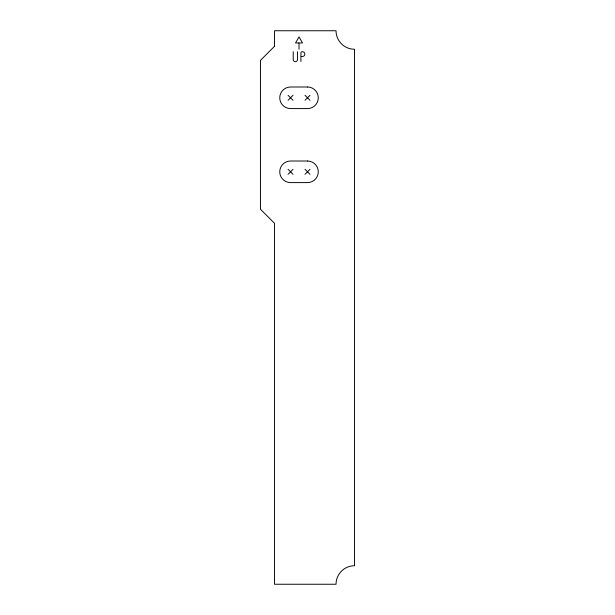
<?xml version="1.0" encoding="UTF-8"?>
<svg xmlns="http://www.w3.org/2000/svg" width="615" height="615" viewBox="0 0 615 615"><rect width="100%" height="100%" fill="white"/><g stroke="black" fill="none" stroke-linecap="round" stroke-linejoin="round"><path stroke-width="0.92" d="M288.051 100.283L293.032 95.302M305.009 100.283L309.991 95.302M288.051 174.299L293.032 169.317M305.009 174.299L309.991 169.317M298.775 42.965L295.523 42.965L299.021 36.915L302.511 42.965L299.021 42.965L299.021 49.254M301.166 56.48L302.434 56.48A2.375 2.375 0 0 0 304.817 54.097A2.375 2.375 0 0 0 302.434 51.722L302.073 51.722A1.153 1.153 0 0 0 300.92 52.875L300.92 61.592M305.009 95.302L309.991 100.283M288.051 95.302L293.032 100.283M305.009 169.317L309.991 174.299M288.051 169.317L293.032 174.299M297.491 51.722L297.491 59.563A2.137 2.137 0 0 1 295.354 61.7A2.137 2.137 0 0 1 293.224 59.563L293.224 51.722M274.536 46.286L260.468 60.347L260.468 209.254L274.536 223.314L274.536 584.25L336.028 584.25A18.504 18.504 0 0 1 354.532 565.746L354.532 49.254A18.504 18.504 0 0 1 336.028 30.75L274.536 30.75L274.536 46.286M307.5 86.999L290.541 86.999A10.793 10.793 0 0 0 279.748 97.793A10.793 10.793 0 0 0 290.541 108.586L307.5 108.586A10.793 10.793 0 0 0 318.293 97.793A10.793 10.793 0 0 0 307.5 86.999M307.5 161.015L290.541 161.015A10.793 10.793 0 0 0 279.748 171.808A10.793 10.793 0 0 0 290.541 182.601L307.5 182.601A10.793 10.793 0 0 0 318.293 171.808A10.793 10.793 0 0 0 307.5 161.015"/></g></svg>
